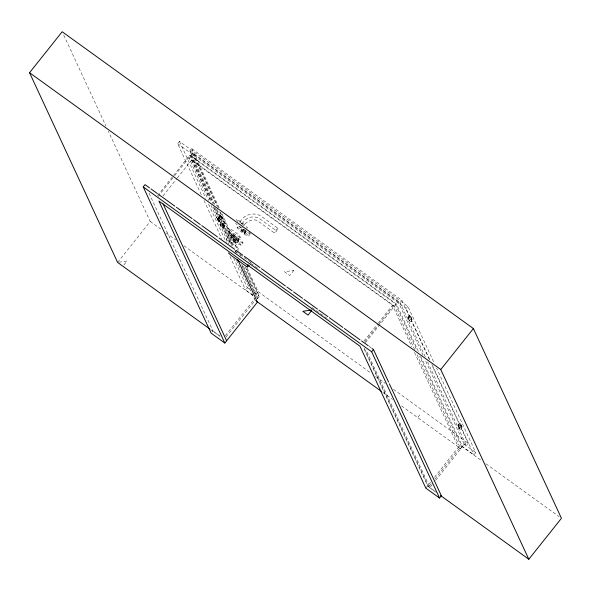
<?xml version="1.0" encoding="UTF-8"?>
<svg xmlns="http://www.w3.org/2000/svg" width="591" height="591" viewBox="0 0 591 591"><rect width="100%" height="100%" fill="white"/><g stroke="black" fill="none" stroke-linecap="round" stroke-linejoin="round"><path stroke-width="0.44" stroke-dasharray="2.96 2.22" d="M231.502 245.361C229.411 241.734 237.87 237.804 233.689 235.381C229.581 229.98 226.575 239.089 225.732 242.413M250.643 263.069L250.311 262.352M408.019 317.286C409.726 315.853 407.509 318.615 408.573 316.687M408.388 317.589L408.913 316.894M458.062 425.04C459.709 423.584 457.589 426.37 458.616 424.434M223.76 226.331L223.982 225.71L223.154 226.9L223.553 226.154L223.878 226.53L223.524 226.338M219.342 217.207C220.613 214.976 217.636 218.965 219.534 217.163M201.302 194.683L177.64 143.709L179.45 141.434L407.871 306.315L434.252 363.147M214.74 204.427L189.903 150.882L191.713 148.607L401.865 300.294L429.435 359.683M157.553 195.518L173.008 176.111M173.577 175.387L189.608 155.263L395.209 303.678L416.965 350.544M158.122 196.448L174.079 176.406M174.655 175.69L192.518 153.239L400.388 303.286M163.02 195.946L176.702 178.763M177.27 178.054L191.521 160.154L392.535 305.252L411.912 347.006M117.616 262.434L150.24 221.47L108.345 131.202M123.874 264.908L126.984 261L119.323 262.175M219.608 220.835L221.588 218.338L221.13 218.005L217.318 219.187L219.453 221.137L217.163 219.49L216.269 217.562L218.773 219.047L220.761 216.557L220.303 216.225L216.491 217.399M217.163 219.49L219.638 220.901M219.453 221.137L218.773 219.047M222.933 223.295L222.024 224.425C222.209 227.446 224.624 224.307 222.829 223.302L222.068 224.395M223.524 224.669L222.718 225.792M223.531 226.826L223.834 225.947L223.516 226.796M227.107 230.734L228.916 228.458C233.342 230.032 237.264 233.489 240.36 237.021L238.565 239.614C234.139 238.047 230.217 234.59 227.121 231.051L227.107 230.734C231.532 232.3 235.454 235.757 238.542 239.296L238.565 239.614M243.315 225.245L239.599 222.031L244.105 217.096L247.415 215.183L251.086 214.149L254.869 214.045L258.511 214.895L261.599 216.55L277.881 228.303L277.8 228.961L275.923 231.849L274.409 232.957L258.415 221.418C253.916 217.628 246.72 221.359 243.736 225.474M229.751 236.437L231.561 234.162C235.994 235.735 239.916 239.192 243.004 242.731L241.217 245.324C236.784 243.751 232.861 240.293 229.773 236.762L229.751 236.437C234.184 238.01 238.107 241.468 241.194 245.006L241.217 245.324M250.252 233.637L248.456 236.23C244.031 234.657 240.109 231.199 237.013 227.668L238.808 225.068M232.832 235.174L231.022 237.449A11.768 11.118 -24.9 0 0 228.628 242.879M241.889 223.804L243.699 221.529A11.768 11.118 -24.9 0 1 260.077 219.032L276.071 230.571M238.21 239.554L238.742 240.707C237.523 246.092 230.719 238.158 235.144 236.858C242.923 238.498 232.928 245.265 238.698 239.71M244.541 233.497L244.002 232.278L245.627 230.231L246.166 231.384C244.977 236.703 238.262 229.035 242.45 227.542M234.295 239.953L235.92 237.907L235.026 236.865M241.719 230.63L242.805 229.264M234.826 241.106L236.459 239.06L235.92 237.907M242.251 231.783L243.884 229.736L243.344 228.584M244.002 232.278L244.489 232.433L246.115 230.387M237.117 242.82L238.742 240.707L236.459 239.06M244.534 233.43L246.166 231.384L243.884 229.736M212.021 332.016L212.93 330.879L148.925 192.991M252.66 295.108L245.524 289.952L247.334 287.684L233.755 258.43M257.011 297.532L258.555 295.603L256.265 293.949L258.112 291.644L247.237 268.218M225.319 335.651L255.083 298.278M226.058 336.973L255.135 300.472L236.54 260.424M256.945 298.196L257.632 298.691L259.442 296.416L246.27 268.048M364.034 341.044L377.715 323.861M378.284 323.144L392.535 305.252M364.876 341.768L378.609 324.518M379.186 323.802L395.209 303.678M365.415 342.691L398.105 301.639L422.971 355.213M425.254 356.861L400.055 302.57L401.865 300.294M429.723 359.564L406.061 308.591L407.871 306.315M408.898 320.3C410.789 320.211 408.093 320.433 409.563 320.839M417.933 417.283L419.743 415.008M459.222 427.773C460.854 429.036 457.944 427.943 459.584 427.943M425.838 488.144L430.499 482.293M434.488 477.277L458.431 447.217L414.239 352.014M436.114 492.333L428.63 486.932L431.496 483.342M434.932 479.028L461.261 445.969L419.684 356.41M432.213 484.657L429.93 487.516L366.028 349.842M435.633 480.357L464.334 444.321L424.914 359.402M401.488 405.877L460.544 448.503L464.164 443.959L466.447 445.607L468.257 443.331L431.762 364.706M420.696 356.476L462.524 446.589L473.945 454.834L475.762 452.566L436.579 368.156M460.478 425.86L460.803 425.402A1.47 1.389 -24.9 0 0 458.601 423.806L458.128 424.397A1.47 1.389 -24.9 0 0 460.337 425.993L460.47 425.867M220.591 215.124L218.633 216.949L217.813 218.847L222.12 228.126L223.834 226.878L225.016 224.484L220.591 215.124L225.245 224.646C224.972 225.984 223.612 228.591 222.12 228.126M239.599 222.031L242.162 223.546L244.179 225.585M236.998 227.343C241.424 228.916 245.346 232.374 248.434 235.905L248.456 236.23M240.818 229.589L244.489 232.433M245.812 230.52L240.906 227.86L235.543 223.398M250.266 233.955L245.368 231.295L239.237 225.991M235.129 236.954L232.566 235.44L230.542 233.393M240.374 237.346L238.217 236.503L233.97 233.556L230.113 230.224L228.916 228.458M233.401 238.912L237.065 241.756M243.027 243.049C238.594 241.483 234.671 238.025 231.583 234.487L231.561 234.162M409.814 320.499L409.149 319.982M458.926 428.061L459.613 428.593M459.864 428.253L459.502 428.024M246.513 227.978L247.599 227.927C244.511 224.395 240.589 220.931 236.156 219.364L238.439 222.15M410.671 317.264L411.262 317.692A1.47 1.389 -24.9 0 1 409.511 319.886L408.92 319.458A1.47 1.389 -24.9 0 1 410.671 317.264L410.826 317.345M460.877 425.106L461.305 425.446M459.562 427.64L458.971 427.219M189.903 150.882L400.055 302.57M177.64 143.709L406.061 308.591M219.172 216.971L219.579 217.259M216.269 217.562L218.559 219.217M217.813 218.847L222.467 228.37M222.903 223.354L223.553 224.75M223.479 226.242L223.878 226.53M156.984 193.257L158.484 194.336M368.991 346.282L371.229 347.9M250.717 262.404L234.878 250.976M250.82 263.357L257.55 268.211M312.122 307.608L329.313 320.019M258.112 291.644L371.037 373.157M375.521 376.393L385.243 383.411M393.473 389.351L468.257 443.331M247.334 287.684L249.468 289.221M254.455 292.818L259.442 296.416M464.334 444.321L475.762 452.566M150.24 221.47L160.708 229.027M165.945 232.802L175.66 239.82M183.882 245.753L252.667 295.404M461.261 445.969L481.443 460.537M485.935 463.78L559.204 516.667M382.798 392.387L392.513 399.398M255.135 300.472L255.822 300.967M458.431 447.217L460.714 448.865L416.566 353.75M212.93 330.879L220.14 336.087M434.141 490.552L427.648 485.868L363.687 348.077M210.322 329.35L220.037 336.368M277.881 228.303L275.28 230.475L274.409 232.957M220.938 215.375L219.224 216.624L218.042 219.01M458.956 424.641L458.431 425.343M249.07 232.189L249.838 233.031M410.782 316.577L412.104 319.428A1.47 1.389 -24.9 0 1 410.538 321.401A1.47 1.389 -24.9 0 1 409.607 319.177A1.47 1.389 -24.9 0 1 412.104 319.428M460.825 424.331L462.155 427.182A1.47 1.389 -24.9 0 1 460.588 429.155A1.47 1.389 -24.9 0 1 459.658 426.931A1.47 1.389 -24.9 0 1 462.155 427.182M432.051 364.581L473.945 454.834M408.071 317.722L409.393 320.573M458.114 425.468L459.443 428.327M427.588 361.884L466.447 445.607M418.376 351.475L396.295 303.914L190.716 155.522L213.181 203.917M414.69 349.717L394.478 306.182L188.898 157.79L208.719 200.482M364.137 347.988L428.63 486.932M236.563 241.564L237.117 242.753M191.713 148.607L219.283 207.995M222.002 213.853L239.082 250.658M218.382 207.973L193.213 153.741L191.403 156.017L213.477 203.577M220.325 212.147L238.136 250.532M239.687 253.864L240.463 255.534M192.518 153.239L216.993 206M219.712 211.859L237.19 249.542M245.346 267.132L258.555 295.603M220.761 216.557L221.588 218.338M220.303 216.225L221.13 218.005M217.067 209.45L234.531 247.097M243.462 266.342L256.265 293.949M216.188 209.413L233.231 246.129M235.166 250.296L236.326 252.8M241.749 264.487L257.632 298.691M214.725 207.249L232.544 245.634M234.871 250.636L235.639 252.305M242.229 266.489L244.164 270.663M244.548 271.498L249.971 283.178M250.362 284.012L253.074 289.856M253.458 290.691L256.553 297.362M222.002 224.344L222.689 225.858M189.608 155.263L210.972 201.302M214.082 207.995L231.569 245.664M191.521 160.154L210.898 201.908M213.225 206.924L230.283 243.662M210.98 205.35L228.924 244.017M179.45 141.434L205.823 198.266M208.542 204.109L226.383 242.554M204.013 200.534L221.861 238.978M230.002 256.524L245.524 289.952M63.725 35.091L106.018 126.193M408.285 316.325L408.093 316.65A1.47 1.389 -24.9 0 0 410.294 318.239L410.767 317.648A1.47 1.389 -24.9 0 0 408.558 316.059L408.285 316.325M219.527 216.675L219.224 217.547L219.527 216.675M293.86 270.353L289.716 275.554L284.493 271.786L293.86 270.353M459.924 427.729A1.47 1.389 -24.9 0 0 461.49 425.756A1.47 1.389 -24.9 0 0 459 425.505A1.47 1.389 -24.9 0 0 459.924 427.729"/><path stroke-width="0.89" d="M248.117 264.576L247.097 266.955L249.239 265.396M209.569 328.81L117.616 262.434L29.55 72.715L62.173 31.744L473.384 328.566L561.45 518.285L528.827 559.256L440.598 495.568M237.648 259.53L257.417 302.119L224.824 343.046L211.12 333.154L143.236 186.911L145.046 184.636L149.523 187.864M311.686 310.526L308.059 315.077L302.836 311.309L311.354 310.009M389.373 383.781L441.351 495.76L439.541 498.036L371.658 351.793L373.468 349.517L371.975 348.439M528.827 559.256L440.76 369.53L473.384 328.566M29.55 72.715L440.76 369.53M151.015 188.943L156.984 193.257M159.23 194.875L174.906 206.185M176.399 207.264L192.075 218.581M193.567 219.66L200.283 224.506M201.775 225.585L217.451 236.902M218.943 237.981L234.62 249.291M236.119 250.37L242.835 255.223M244.327 256.302L260.003 267.612M261.495 268.691L285.387 285.933M286.879 287.012L292.102 290.787M293.594 291.858L302.555 298.329M304.047 299.408L317.485 309.1M318.977 310.179L327.931 316.65M329.423 317.729L342.861 327.421M344.354 328.5L360.03 339.818M361.529 340.896L368.245 345.742M143.236 186.911L371.658 351.793M228.436 252.904L230.955 255.305L247.245 267.058M256.457 301.188L381.298 391.308M439.541 498.036L425.838 488.144L359.941 346.178L158.927 201.08L224.824 343.046M373.468 349.517L388.597 382.111M163.064 203.821L226.634 340.771"/></g></svg>
